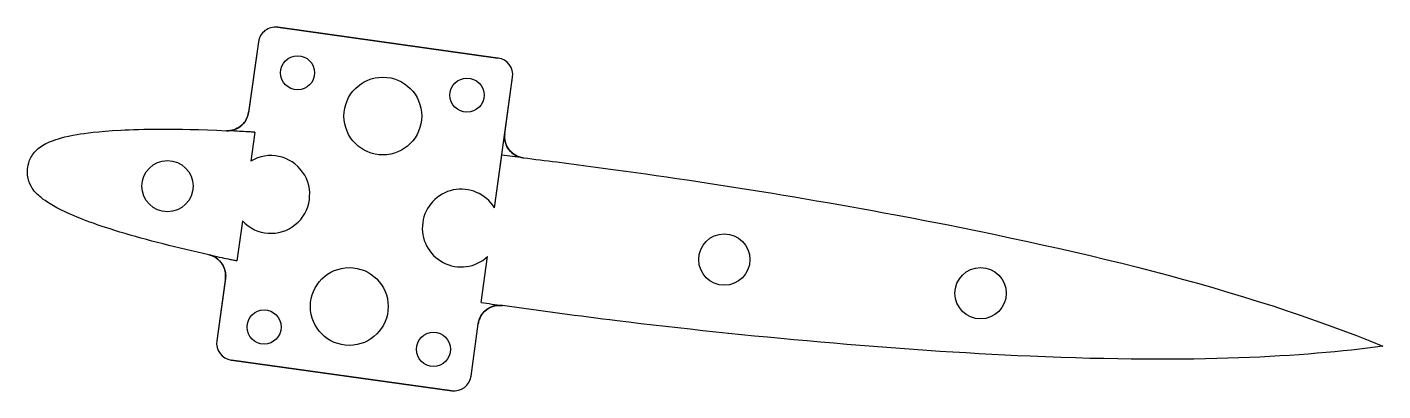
# Model space of a CAD drawing. Header units: millimetres. Extents: x -40 to 119, y 32 to 74.
import ezdxf

# ---------------------------------------------------------------- set-up
doc = ezdxf.new("R2010")
doc.units = ezdxf.units.MM
doc.layers.get('0').update_dxf_attribs({"linetype": 'CONTINUOUS'})

msp = doc.modelspace()

# ---------------------------------------------------------------- linework, layer by layer
for p, q in [((15.45, 70.65), (-10.34, 74.25)), ((-10.34, 74.25), (15.45, 70.65)), ((-12.6, 72.54), (-13.75, 64.25)), ((-12.6, 72.54), (-13.74, 64.3)), ((15.03, 53.12), (17.16, 68.4)), ((16.24, 61.8), (17.16, 68.4)), ((-13.02, 61.97), (-13.49, 58.58)), ((15.03, 53.12), (15.89, 59.28)), ((-14.47, 51.58), (-15.11, 46.93)), ((13.49, 42.05), (14.23, 47.42)), ((-16.4, 45.24), (-17.47, 37.58)), ((-16.45, 44.84), (-17.47, 37.58)), ((12.29, 33.43), (13.14, 39.56)), ((12.29, 33.43), (13.14, 39.56)), ((-15.76, 35.32), (10.03, 31.73)), ((10.03, 31.73), (-15.76, 35.32))]:
    msp.add_line(p, q)
for centre, radius in [((-8.01, 68.92), 2), ((1.97, 63.86), 4.55), ((11.82, 66.31), 2), ((-23.24, 55.66), 3), ((41.94, 47.07), 3), ((-1.96, 41.58), 4.55), ((71.94, 43.13), 3), ((-11.93, 39.18), 2), ((7.9, 36.57), 2)]:
    msp.add_circle(centre, radius)
for centre, radius, start, end in [((-10.62, 72.26), 2, 82.0697, 172.0697), ((-10.62, 72.26), 2, 82.0697, 172.0697), ((15.18, 68.67), 2, -7.9303, 82.0697), ((15.18, 68.67), 2, -7.9303, 82.0697), ((-11.14, 54.69), 4.55, -136.9512, 121.0906), ((11.14, 50.76), 4.55, 31.3364, 312.803), ((-15.49, 37.3), 2, 172.0697, 262.0697), ((-15.49, 37.3), 2, 172.0697, 262.0697), ((10.31, 33.71), 2, 262.0697, 352.0697), ((10.31, 33.71), 2, 262.0697, 352.0697)]:
    msp.add_arc(centre, radius, start, end)
for points, knots in [([(-16.33, 62.15), (-16.01, 62.13), (-15.68, 62.18), (-15.07, 62.4), (-14.79, 62.57), (-14.33, 62.98), (-14.15, 63.21), (-13.88, 63.73), (-13.78, 64.01), (-13.74, 64.3)], [0, 0, 0, 0, 0.0976611, 0.0976611, 0.1953222, 0.1953222, 0.2829361, 0.2829361, 0.3705499, 0.3705499, 0.3705499, 0.3705499]), ([(-13.74, 64.3), (-13.79, 63.98), (-13.9, 63.67), (-14.22, 63.1), (-14.44, 62.86), (-14.93, 62.48), (-15.19, 62.35), (-15.75, 62.17), (-16.04, 62.13), (-16.33, 62.15)], [0, 0, 0, 0, 0.0976611, 0.0976611, 0.1953222, 0.1953222, 0.2829361, 0.2829361, 0.3705499, 0.3705499, 0.3705499, 0.3705499]), ([(-18.39, 47.63), (-21.97, 48.42), (-25.63, 49.32), (-32.01, 51.27), (-33.97, 52.06), (-36.63, 53.3), (-37.51, 53.91), (-38.42, 54.62), (-38.77, 54.95), (-39.25, 55.72), (-39.44, 56.1), (-39.67, 57.1), (-39.64, 57.56), (-39.55, 58.17), (-39.45, 58.57), (-38.97, 59.48), (-38.64, 59.83), (-37.95, 60.42), (-37.5, 60.67), (-36.2, 61.15), (-35.3, 61.46), (-32.86, 61.86), (-31.47, 62.07), (-26.28, 62.34), (-22.61, 62.43), (-16.33, 62.15)], [-48.998216, -48.998216, -48.998216, -48.998216, -43.591109, -43.591109, -38.115062, -38.115062, -32.020155, -32.020155, -27.47072, -27.47072, -24.567892, -24.567892, -21.207115, -21.207115, -18.129537, -18.129537, -14.717565, -14.717565, -9.847673, -9.847673, -5.569181, -5.569181, -2.915621, -2.915621, -0.596385, -0.596385, -0.596385, -0.596385]), ([(-13.02, 61.97), (-13.18, 61.98), (-13.35, 61.99), (-13.52, 62), (-13.7, 62.01), (-13.88, 62.02), (-14.06, 62.03)], [-33.235673, -33.235673, -33.235673, -33.235673, -32.709967, -32.709967, -32.709967, -32.162955, -32.162955, -32.162955, -32.162955]), ([(16.24, 61.8), (16.19, 61.48), (16.21, 61.15), (16.37, 60.52), (16.51, 60.23), (16.9, 59.7), (17.15, 59.48), (17.58, 59.23), (17.74, 59.15), (18.07, 59.04), (18.24, 59), (18.41, 58.98)], [0, 0, 0, 0, 0.0976611, 0.0976611, 0.1953222, 0.1953222, 0.2929834, 0.2929834, 0.3455485, 0.3455485, 0.3981136, 0.3981136, 0.3981136, 0.3981136]), ([(18.41, 58.98), (18.09, 59.02), (17.78, 59.12), (17.21, 59.44), (16.96, 59.65), (16.55, 60.16), (16.4, 60.45), (16.26, 60.93), (16.23, 61.11), (16.21, 61.45), (16.21, 61.63), (16.24, 61.8)], [0, 0, 0, 0, 0.0976611, 0.0976611, 0.1953222, 0.1953222, 0.2929834, 0.2929834, 0.3455485, 0.3455485, 0.3981136, 0.3981136, 0.3981136, 0.3981136]), ([(18.41, 58.98), (19.73, 58.82), (21.04, 58.65), (34.34, 56.96), (47.7, 54.97), (82.54, 48.45), (102.74, 43.69), (119.03, 36.93)], [-9.347437, -9.347437, -9.347437, -9.347437, -8.956054, -8.956054, -5.289999, -5.289999, 0, 0, 0, 0]), ([(-16.45, 44.84), (-16.41, 45.17), (-16.43, 45.5), (-16.59, 46.13), (-16.73, 46.42), (-17.1, 46.92), (-17.32, 47.13), (-17.82, 47.45), (-18.1, 47.57), (-18.39, 47.63)], [0, 0, 0, 0, 0.0976611, 0.0976611, 0.1953222, 0.1953222, 0.2847297, 0.2847297, 0.3741371, 0.3741371, 0.3741371, 0.3741371]), ([(-18.39, 47.63), (-18.07, 47.56), (-17.77, 47.43), (-17.24, 47.06), (-17.01, 46.82), (-16.67, 46.3), (-16.55, 46.02), (-16.43, 45.44), (-16.41, 45.14), (-16.45, 44.84)], [0, 0, 0, 0, 0.0976611, 0.0976611, 0.1953222, 0.1953222, 0.2847297, 0.2847297, 0.3741371, 0.3741371, 0.3741371, 0.3741371]), ([(-16.13, 47.15), (-15.96, 47.11), (-15.78, 47.07), (-15.6, 47.04), (-15.44, 47), (-15.28, 46.97), (-15.11, 46.93)], [-0.39831013, -0.39831013, -0.39831013, -0.39831013, -0.34762168, -0.34762168, -0.34762168, -0.3005093, -0.3005093, -0.3005093, -0.3005093]), ([(15.97, 41.69), (15.65, 41.74), (15.32, 41.72), (14.69, 41.56), (14.39, 41.42), (13.87, 41.03), (13.64, 40.79), (13.39, 40.36), (13.32, 40.21), (13.2, 39.89), (13.16, 39.73), (13.14, 39.56)], [0, 0, 0, 0, 0.0976611, 0.0976611, 0.1953222, 0.1953222, 0.2929834, 0.2929834, 0.3436992, 0.3436992, 0.3944151, 0.3944151, 0.3944151, 0.3944151]), ([(13.14, 39.56), (13.18, 39.88), (13.29, 40.19), (13.62, 40.76), (13.84, 41), (14.35, 41.4), (14.65, 41.54), (15.13, 41.67), (15.29, 41.7), (15.63, 41.72), (15.8, 41.71), (15.97, 41.69)], [0, 0, 0, 0, 0.0976611, 0.0976611, 0.1953222, 0.1953222, 0.2929834, 0.2929834, 0.3436992, 0.3436992, 0.3944151, 0.3944151, 0.3944151, 0.3944151]), ([(119.03, 36.93), (109.62, 35.68), (97.24, 34.92), (62.05, 36.43), (44.07, 38.1), (24.95, 40.45), (20.45, 41.05), (15.97, 41.69)], [-20.045096, -20.045096, -20.045096, -20.045096, -19.265412, -19.265412, -18.638106, -18.638106, -18.448444, -18.448444, -18.448444, -18.448444])]:
    msp.add_open_spline(points, degree=3, knots=knots)
for points in [[(-14.06, 62.03), (-14.68, 62.06), (-15.45, 62.11), (-16.33, 62.15)], [(18.41, 58.98), (17.58, 59.08), (16.74, 59.18), (15.89, 59.28)], [(-18.39, 47.63), (-17.52, 47.44), (-16.76, 47.28), (-16.13, 47.15)], [(13.49, 42.05), (14.32, 41.93), (15.15, 41.81), (15.97, 41.69)]]:
    msp.add_open_spline(points, degree=3)

doc.saveas('drawing.dxf')
